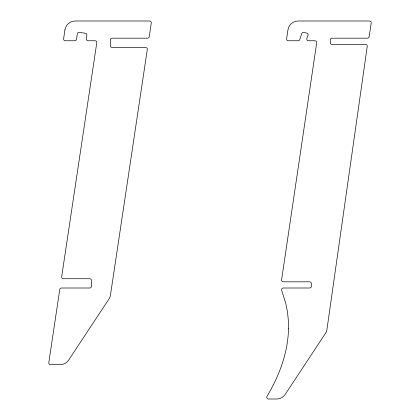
<?xml version="1.0" encoding="UTF-8"?>
<svg xmlns="http://www.w3.org/2000/svg" width="420" height="420" viewBox="0 0 420 420"><rect width="100%" height="100%" fill="white"/><g stroke="black" fill="none" stroke-linecap="round" stroke-linejoin="round"><path stroke-width="0.63" d="M288.498 328.398C288.12 352.585 279.2 375.821 266.984 396.406A1.717 1.717 0 0 0 268.459 399L276.612 399A10.311 10.311 0 0 0 285.222 394.37L325.385 333.469A10.311 10.311 0 0 0 326.975 329.306L367.248 46.337A1.717 1.717 0 0 0 365.547 44.368L331.989 44.368A1.717 1.717 0 0 1 330.272 42.651L330.272 39.9A1.717 1.717 0 0 1 331.989 38.183L367.453 38.183A1.717 1.717 0 0 0 369.154 36.718L371.212 22.974A1.717 1.717 0 0 0 369.516 21L298.169 21A10.311 10.311 0 0 0 287.973 29.783L286.629 38.787A1.717 1.717 0 0 0 288.325 40.761L298.1 40.761A1.717 1.717 0 0 0 299.723 39.606L301.833 33.553A1.717 1.717 0 0 1 303.823 32.44L306.805 33.096A1.717 1.717 0 0 1 308.033 35.396L306.863 38.42A1.717 1.717 0 0 0 308.464 40.761L315.01 40.761A1.717 1.717 0 0 1 316.706 42.73L281.594 279.851A1.717 1.717 0 0 0 283.295 281.82L309.656 281.82A1.717 1.717 0 0 1 311.372 283.537L311.372 286.288A1.717 1.717 0 0 1 309.656 288.005L283.264 288.005A1.717 1.717 0 0 0 281.663 290.341L285.584 302.799A100.097 100.097 0 0 1 288.388 321.914L288.498 328.398M64.953 29.783L63.609 38.787A1.717 1.717 0 0 0 65.305 40.761L74.823 40.761A1.717 1.717 0 0 0 76.519 39.296L77.343 33.805A1.717 1.717 0 0 1 79.296 32.361L85.412 33.275A1.717 1.717 0 0 1 86.856 35.227L86.326 38.787A1.717 1.717 0 0 0 88.027 40.761L95.078 40.761A1.717 1.717 0 0 1 96.779 42.73L61.672 276.754A1.717 1.717 0 0 0 63.373 278.728L89.728 278.728A1.717 1.717 0 0 1 91.445 280.445L91.445 286.288A1.717 1.717 0 0 1 89.728 288.005L61.467 288.005A1.717 1.717 0 0 0 59.766 289.469L48.788 362.665A1.717 1.717 0 0 0 50.484 364.639L60.123 364.639A10.311 10.311 0 0 0 68.728 360.003L108.901 299.098A10.311 10.311 0 0 0 110.492 294.95L147.315 49.434A1.717 1.717 0 0 0 145.619 47.46L112.061 47.46A1.717 1.717 0 0 1 110.345 45.743L110.345 39.9A1.717 1.717 0 0 1 112.061 38.183L147.525 38.183A1.717 1.717 0 0 0 149.226 36.718L151.284 22.974A1.717 1.717 0 0 0 149.588 21L75.148 21A10.311 10.311 0 0 0 64.953 29.783"/></g></svg>
